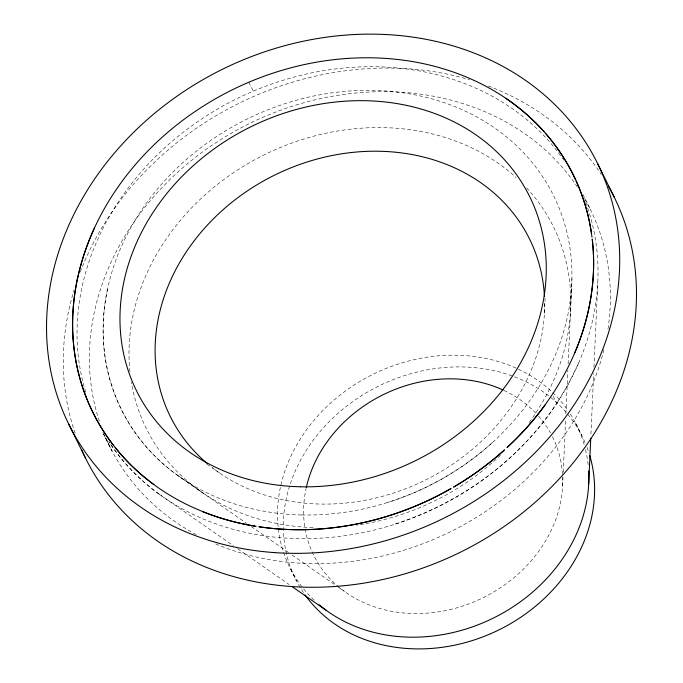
<?xml version="1.0" encoding="UTF-8"?>
<svg xmlns="http://www.w3.org/2000/svg" width="683" height="683" viewBox="0 0 683 683"><rect width="100%" height="100%" fill="white"/><g stroke="black" fill="none" stroke-linecap="round" stroke-linejoin="round"><path stroke-width="0.51" stroke-dasharray="3.42 2.56" d="M544.436 313.275L545.085 298.42M570.501 311.354L571.919 278.647M562.621 485.997L563.005 477.502M563.244 472.192L565.644 419.097M565.883 413.787L567.846 370.246M568.136 363.877L571.731 284.23M590.94 434.029L593.681 373.507M593.962 367.13L597.804 282.181M585.707 202.399A267.958 227.482 -26.3 0 1 578.689 362.886L568.495 383.812L556.739 403.397L550.242 412.814A268.001 227.524 -26.3 0 1 392.998 524.8M206.932 464.184L220.652 473.729M107.521 289.105A241.184 204.763 -26.3 0 0 114.881 394.646A241.184 204.755 -26.3 0 0 177.093 475.018L246.845 523.528M251.207 526.559L288.696 552.632M292.179 555.057L334.901 584.776M338.392 587.201L344.497 591.444M177.093 475.018L203.338 493.297M159.233 494.202L233.347 545.743M237.701 548.773L289.148 584.554M103.688 434.166L112.114 451.164L103.714 434.226M582.898 194.382L590.3 209.339M575.692 423.247L581.481 434.951M553.204 396.251L556.739 403.397A267.958 227.482 -26.3 0 1 108.87 441.619M248.86 82.225L253.273 91.163M290.659 569.135L296.448 580.849M102.86 432.578L109.459 445.965M570.416 414.111A160.104 135.926 -26.3 0 1 584.546 445.828M585.502 449.559A160.104 135.926 -26.3 0 1 588.268 466.062M314.069 600.178A160.104 135.926 -26.3 0 1 343.976 392.076A160.104 135.926 -26.3 0 1 568.188 410.765M587.013 447.356A160.104 135.926 -26.3 0 1 588.934 452.872M303.406 592.528A160.104 135.926 -26.3 0 1 374.335 388.294A160.104 135.926 -26.3 0 1 585.579 443.745M75.173 433.27A294.791 250.268 -26.3 0 1 74.157 289.754M80.244 272.056A294.791 250.268 -26.3 0 1 469.486 79.68M488.371 86.024A294.791 250.268 -26.3 0 1 601.177 174.396M578.689 362.886A268.129 227.635 -26.3 0 1 556.73 403.397M85.751 392.273A267.958 227.482 -26.3 0 1 238.691 97.797A267.958 227.482 -26.3 0 1 563.757 160.104M584.597 198.616A267.949 227.482 -26.3 0 1 607.614 331.443M603.892 349.773A267.949 227.482 -26.3 0 1 215.751 543.984M196.226 534.635A267.949 227.482 -26.3 0 1 105.233 436.753M99.342 421.163A267.949 227.482 -26.3 0 1 250.072 123.23A267.949 227.482 -26.3 0 1 577.374 186.963M544.658 303.03A200.358 170.093 -26.3 0 1 425.424 480.055A200.358 170.093 -26.3 0 1 212.293 467.65M159.165 494.193A268.001 227.524 -26.3 0 1 108.887 441.73M492.315 442.652A241.184 204.763 -26.3 0 1 387.44 502.551M526.644 187.945A227.191 192.879 -26.3 0 1 528.975 422.751M500.511 455.083A227.191 192.879 -26.3 0 1 356.646 525.159M313.053 527.592A227.191 192.879 -26.3 0 1 131.341 382.096M129.932 371.654A227.191 192.879 -26.3 0 1 262.835 155.528A227.191 192.879 -26.3 0 1 516.186 177.571M552.402 436.642A133.27 113.139 -26.3 0 1 446.648 610.354A133.27 113.139 -26.3 0 1 306.035 488.686M504.071 390.463A133.27 113.139 -26.3 0 1 536.343 413.676M538.4 415.938A133.27 113.139 -26.3 0 1 550.43 432.928M301.562 514.956A241.116 204.704 -26.3 0 0 556.124 200.981A241.116 204.704 -26.3 0 0 154.921 192.102A241.116 204.704 -26.3 0 0 301.562 514.956"/><path stroke-width="1.02" d="M588.686 483.94L590.752 438.281M77.29 279.646L77.845 277.067A268.206 227.695 -26.3 0 1 94.485 227.926M504.524 449.841L504.139 450.182A267.949 227.482 -26.3 0 1 453.743 486.988M451.121 488.507L450.746 488.721A267.949 227.482 -26.3 0 1 259.352 526.815L258.814 526.738M256.151 526.32L255.083 526.149A267.949 227.482 -26.3 0 1 203.013 511.729L192.358 507.153A267.949 227.482 -26.3 0 1 115.205 447.527L113.583 445.47A268.112 227.618 -26.3 0 1 77.256 279.543M291.761 586.373L326.636 610.628M597.625 163.587L614.376 197.489M68.624 423.912L85.375 457.815M575.317 179.142L575.257 179.014A268.086 227.593 -26.3 0 0 545.486 133.313M576.136 180.944L576.196 181.072A268.248 227.729 -26.3 0 1 591.452 233.296L591.99 237.206M86.024 396.849L85.588 395.705M73.107 338.572L73.004 337.026M588.644 470.997A160.104 135.926 -26.3 0 1 493.732 617.884A160.104 135.926 -26.3 0 1 319.226 604.805M589.796 455.663A160.104 135.926 -26.3 0 1 498.488 630.102A160.104 135.926 -26.3 0 1 305.07 594.927M113.583 445.47A267.949 227.482 -26.3 0 1 244.087 84.299A267.949 227.482 -26.3 0 1 591.461 233.296M507.179 447.416A267.949 227.482 -26.3 0 0 545.333 404.558L552.316 394.458A267.949 227.482 -26.3 0 0 592.229 239.118A268.077 227.593 -26.3 0 1 574.796 352.735M545.29 404.643A268.077 227.593 -26.3 0 1 507.145 447.493M504.08 450.285A268.077 227.593 -26.3 0 1 453.691 487.081M608.399 186.194A294.791 250.268 -26.3 0 1 462.212 551.301A294.791 250.268 -26.3 0 1 81.567 449.619M207.342 463.62A200.358 170.093 -26.3 0 1 274.276 175.283A200.358 170.093 -26.3 0 1 544.445 296.55M505.855 98.326A268.18 227.678 -26.3 0 1 543.967 131.588M153.795 484.512A268.112 227.618 -26.3 0 1 115.205 447.527M450.746 488.721A268.095 227.601 -26.3 0 1 259.284 526.824M254.981 526.158A268.095 227.601 -26.3 0 1 202.911 511.738M306.249 487.73A133.27 113.139 -26.3 0 1 503.183 390.053M274.609 552.615A294.791 250.268 -26.3 0 0 605.351 181.311A294.791 250.268 -26.3 0 0 119.405 147.315A294.791 250.268 -26.3 0 0 274.609 552.615M300.409 486.774A219.252 186.135 -26.3 0 0 531.886 201.263A219.252 186.135 -26.3 0 0 167.062 193.195A219.252 186.135 -26.3 0 0 300.409 486.774"/></g></svg>
